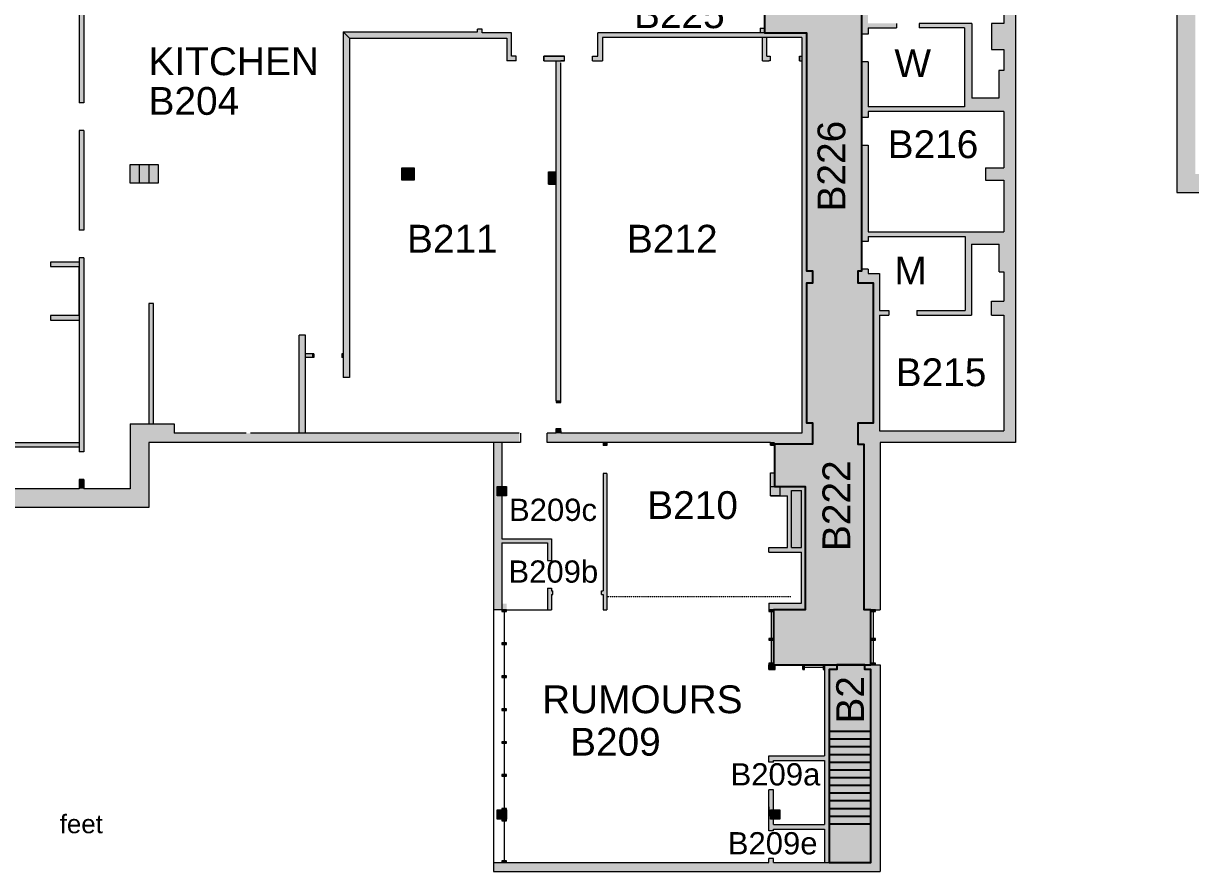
# Model space of a CAD drawing. Extents: x 674 to 9317, y -1087 to 3542.
# Drawn here: x 4157 to 5670, y -974 to 125 of the extents above; entities that cross this region are included whole.
import ezdxf

# ---------------------------------------------------------------- set-up
doc = ezdxf.new("R2010")
doc.units = 0
doc.header["$LTSCALE"] = 0.004
doc.header["$MEASUREMENT"] = 0
doc.linetypes.add('HIDDEN', pattern=[0.375, 0.25, -0.125])
doc.layers.get('0').update_dxf_attribs({"linetype": 'CONTINUOUS'})
for name, color, linetype, lineweight in [('bar scale', 1, 'CONTINUOUS', 0), ('Room Number', 7, 'CONTINUOUS', 9), ('WALL', 7, 'CONTINUOUS', 0)]:
    doc.layers.add(name, color=color, linetype=linetype, lineweight=lineweight)
for name, color, linetype in [('CORRIDOR HATCH', 253, 'CONTINUOUS'), ('SOLID', 7, 'CONTINUOUS'), ('STAIR', 252, 'CONTINUOUS')]:
    doc.layers.add(name, color=color, linetype=linetype)
doc.styles.add('style1', font='arial.ttf')
doc.styles.add('swis721blkexbt', font='swissek.ttf')

# ---------------------------------------------------------------- blocks, each defined once
blk = doc.blocks.new('AZMND')
for p, q in [((0, 0.5), (0, -0.5)), ((1, 0.5), (0, 0.5)), ((1, -0.5), (1, 0.5)), ((0, -0.5), (1, -0.5))]:
    blk.add_line(p, q)

msp = doc.modelspace()

# ---------------------------------------------------------------- hatches: boundary and pattern name
at = {"layer": 'CORRIDOR HATCH'}
h = msp.add_hatch(color=256, dxfattribs=at)
h.dxf.hatch_style = 1
h.paths.add_polyline_path([(2231.1, 2606.9), (2231.1, 2457.7), (2623.6, 2457.7), (2623.6, 2472.4), (2636.2, 2472.4), (2636.2, 2600.4), (2623.6, 2600.4), (2623.6, 2606.9)])
h.paths.add_polyline_path([(953.3, 1816.2), (958.8, 1818.6), (960.7, 1814.1), (993.8, 1828.3), (991.9, 1832.7), (1132.6, 1893), (1137.4, 1895), (1123.4, 1930.1), (1108.4, 1973.6), (936.2, 1973.6), (898, 1973.6), (916.1, 1909.4)])
h.paths.add_polyline_path([(1791.5, 1230.9), (1791.5, 1226), (1787.5, 1226), (1787.5, 1036.4), (1892.1, 1036.4), (1892.1, 1226), (1827.5, 1226), (1827.5, 1230.9)])
h.paths.add_polyline_path([(2220.7, 1025), (2220.7, 1003.4), (2225.1, 1003.4), (2225.1, 992.4), (2220.7, 992.4), (2220.7, 798.4), (2225.1, 798.4), (2225.1, 794), (2383.1, 794), (2383.1, 797.4), (2392.1, 797.4), (2392.1, 794), (2536.1, 794), (2536.1, 814.5), (2540.9, 814.5), (2540.9, 914.5), (2536.1, 914.5), (2536.1, 935), (2366.1, 935), (2366.1, 1025)])
h.paths.add_polyline_path([(3828, 1219.5), (3828, 1008.4), (4073.1, 1008.4), (4073.1, 1019.9), (4078, 1019.9), (4078, 1207.9), (4073.1, 1207.9), (4073.1, 1219.5)])
h.paths.add_polyline_path([(4403.6, 2785.9), (4403.6, 2617.9), (4655.6, 2617.9), (4655.6, 2659.9), (4667.6, 2659.9), (4667.6, 2731.9), (4655.6, 2731.9), (4655.6, 2785.9)])
h.paths.add_polyline_path([(5211.2, -706.1), (5211.2, -712.1), (5201.2, -712.1), (5201.2, -962.1), (5255.2, -962.1), (5255.2, -712.1), (5247.2, -712.1), (5247.2, -706.1)])
h.paths.add_polyline_path([(5585.6, 613.9), (5585.6, 601.9), (5401.6, 601.9), (5401.6, 437.9), (5663.6, 437.9), (5663.6, 601.9), (5657.6, 601.9), (5657.6, 613.9)])
edge = h.paths.add_edge_path()
edge.add_arc((5687.6, 1657.9), 71.8, 270, 450)
edge.add_line((5687.6, 1729.7), (5587.9, 1729.9))
edge.add_line((5587.9, 1729.9), (5587.9, 1727.3))
edge.add_line((5587.9, 1727.3), (5577.4, 1727.3))
edge.add_line((5577.4, 1727.3), (5577.4, 1725.8))
edge.add_line((5577.4, 1725.8), (5578.9, 1725.8))
edge.add_line((5578.9, 1725.8), (5578.9, 1659.9))
edge.add_line((5578.9, 1659.9), (5587.9, 1659.9))
edge.add_line((5587.9, 1659.9), (5587.9, 1585.9))
edge.add_line((5587.9, 1585.9), (5681.6, 1585.9))
edge.add_line((5681.6, 1585.9), (5687.6, 1586.1))
h.paths.add_polyline_path([(6335.6, 2785.9), (6335.6, 2617.9), (6527.6, 2617.9), (6527.6, 2605.9), (6599.6, 2605.9), (6599.6, 2617.9), (6605.6, 2617.9), (6605.6, 2785.9)])
h.paths.add_polyline_path([(7421.6, 613.9), (7421.6, 601.9), (7415.6, 601.9), (7415.6, 433.9), (7679.6, 433.9), (7679.6, 601.9), (7493.6, 601.9), (7493.6, 613.9)])
h.paths.add_polyline_path([(8765, 2446.3), (8765, 2440), (8757.8, 2440), (8757.8, 2403.5), (8765, 2403.5), (8765, 2203.3), (8920.7, 2203.3), (8920.7, 2446.3)])
h = msp.add_hatch(color=256, dxfattribs=at)
h.dxf.hatch_style = 1
h.paths.add_polyline_path([(5171.6, 613.9), (5171.6, 505.9), (5147.6, 505.9), (5147.6, 454.6), (5171.6, 454.6), (5171.6, 160.5), (5117.6, 160.5), (5117.6, 112.5), (5171.6, 112.5), (5171.6, -195.6), (5179.6, -195.6), (5179.6, -211.6), (5171.6, -211.6), (5171.6, -392.6), (5179.6, -392.6), (5179.6, -420.1), (5130.2, -420.1), (5130.2, -475.1), (5170.2, -475.1), (5170.2, -635.1), (5129.2, -635.1), (5129.2, -706.1), (5193.2, -706.1), (5255.2, -706.1), (5255.2, -635.1), (5246.6, -635.1), (5246.6, -420.6), (5238.6, -420.6), (5238.6, -392.6), (5258.6, -392.6), (5258.6, -211.6), (5238.6, -211.6), (5238.6, -195.6), (5243.6, -195.6), (5243.6, 613.9)])
at = {"layer": 'SOLID'}
for points in [[(5651.6, -94.1), (6347.6, -94.1), (6347.6, 421.9), (6323.6, 421.9), (6323.6, -70.1), (5675.6, -70.1), (5675.6, 421.9), (5675.6, 613.9), (5657.6, 613.9), (5657.6, 601.9), (5663.6, 601.9), (5663.6, 437.9), (5328.6, 437.9), (5328.6, 423.9), (5409.6, 423.9), (5409.6, 399.9), (5427.6, 399.9), (5427.6, 277.9), (5251.6, 277.9), (5251.6, 291.4), (5243.6, 291.4), (5243.6, 110.9), (5251.6, 110.9), (5251.6, 118.9), (5288.6, 118.9), (5288.6, 124.9), (5251.6, 124.9), (5251.6, 257.9), (5427.6, 257.9), (5427.6, 124.9), (5411.6, 124.9), (5411.6, 90.9), (5427.6, 90.9), (5427.6, 63.9), (5421.1, 63.9), (5421.1, 27.9), (5386.1, 27.9), (5386.1, 124.9), (5317.6, 124.9), (5317.6, 118.9), (5376.6, 118.9), (5376.6, 16.9), (5251.6, 16.9), (5251.6, 74.9), (5243.6, 74.9), (5243.6, 2.9), (5251.6, 2.9), (5251.6, 10.9), (5427.6, 10.9), (5427.6, -62.1), (5403.6, -62.1), (5403.6, -78.1), (5427.6, -78.1), (5427.6, -145.1), (5251.6, -145.1), (5251.6, -33.1), (5243.6, -33.1), (5243.6, -157.6), (5251.6, -157.6), (5251.6, -151.1), (5377.6, -151.1), (5377.6, -247.1), (5314.6, -247.1), (5314.6, -253.1), (5385.6, -253.1), (5385.6, -161.1), (5421.6, -161.1), (5421.6, -197.1), (5427.6, -197.1), (5427.6, -235.1), (5411.6, -235.1), (5411.6, -253.1), (5427.6, -253.1), (5427.6, -403.1), (5266.6, -403.1), (5266.6, -253.1), (5278.6, -253.1), (5278.6, -247.1), (5266.6, -247.1), (5266.6, -199.1), (5251.6, -199.1), (5251.6, -193.6), (5243.6, -193.6), (5243.6, -195.6), (5238.6, -195.6), (5238.6, -211.6), (5258.6, -211.6), (5258.6, -392.6), (5238.6, -392.6), (5238.6, -420.6), (5246.6, -420.6), (5246.6, -635.1), (5255.2, -635.1), (5261.2, -635.1), (5267.2, -635.1), (5267.2, -418.1), (5442.6, -418.1), (5442.6, 421.9), (5651.6, 421.9)], [(4789.6, 112.5), (4751.6, 112.5), (4751.6, 117.3), (4745.6, 117.3), (4745.6, 113.9), (4571.6, 113.9), (4579.6, 105.9), (4745.6, 105.9), (4783.6, 105.9), (4783.6, 76.5), (4795.6, 76.5), (4795.6, 82.5), (4789.6, 82.5), (4789.6, 105.9)], [(4579.6, 105.9), (4571.6, 113.9), (4571.6, -334.1), (4579.6, -334.1)], [(5179.6, -392.6), (5171.6, -392.6), (5171.6, -211.6), (5179.6, -211.6), (5179.6, -195.6), (5171.6, -195.6), (5171.6, 66.5), (5171.6, 112.5), (4901.6, 112.5), (4901.6, 82.5), (4894.4, 82.5), (4894.4, 76.5), (4907.6, 76.5), (4907.6, 106.5), (5165.6, 106.5), (5165.6, -406.1), (4962.6, -406.1), (4853.6, -406.1), (4853.6, -403.1), (4853.6, -400.1), (4847.6, -400.1), (4847.6, -406.1), (4835.6, -406.1), (4835.6, -418.1), (5125.2, -418.1), (5125.2, -421.4), (5130.2, -421.4), (5130.2, -420.1), (5179.6, -420.1)], [(4858.4, 82.5), (4831.6, 82.5), (4831.6, 76.5), (4858.4, 76.5)], [(4647.6, -62.1), (4663.6, -62.1), (4663.6, -78.1), (4647.6, -78.1)], [(4847.6, -67.5), (4837.6, -67.5), (4837.6, -83.5), (4847.6, -83.5)], [(4777.2, -487.1), (4771.2, -487.1), (4771.2, -475.1), (4777.2, -475.1), (4777.2, -418.1), (4766.2, -418.1), (4766.2, -635.1), (4783.2, -635.1), (4783.2, -627.1), (4777.2, -627.1), (4777.2, -548.1), (4836.2, -548.1), (4836.2, -570.9), (4841.2, -570.9), (4841.2, -543.1), (4777.2, -543.1)], [(4913.2, -418.1), (4908.2, -418.1), (4908.2, -422.2), (4913.2, -422.2)], [(4913.2, -458.2), (4908.2, -458.2), (4908.2, -610.1), (4906.3, -610.1), (4906.3, -615.1), (4908.2, -615.1), (4908.2, -635.1), (4913.2, -635.1)], [(5165.2, -480.1), (5152.2, -480.1), (5152.2, -554.1), (5165.2, -554.1)], [(4843.3, -610.1), (4841.2, -610.1), (4841.2, -606.9), (4836.2, -606.9), (4836.2, -635.1), (4841.2, -635.1), (4841.2, -615.1), (4843.3, -615.1)], [(4777.2, -635.1), (4777.2, -637.1), (4783.2, -637.1), (4783.2, -635.1)], [(5123.2, -635.1), (5123.2, -637.1), (5129.2, -637.1), (5129.2, -635.1)], [(5255.2, -635.1), (5255.2, -637.1), (5261.2, -637.1), (5261.2, -635.1)], [(4777.2, -677.7), (4777.2, -679.7), (4783.2, -679.7), (4783.2, -677.7)], [(5123.2, -672.1), (5123.2, -674.1), (5129.2, -674.1), (5129.2, -672.1)], [(5255.2, -672.1), (5255.2, -674.1), (5261.2, -674.1), (5261.2, -672.1)], [(5267.2, -706.1), (5261.2, -706.1), (5255.2, -706.1), (5247.2, -706.1), (5247.2, -712.1), (5255.2, -712.1), (5255.2, -962.1), (5129.2, -962.1), (5129.2, -957.1), (5123.2, -957.1), (5123.2, -962.1), (4766.2, -962.1), (4766.2, -974.1), (5267.2, -974.1)], [(5123.2, -704.1), (5123.2, -706.1), (5129.2, -706.1), (5129.2, -704.1)], [(5211.2, -706.1), (5195.2, -706.1), (5195.2, -712.1), (5195.2, -824.1), (5123.2, -824.1), (5123.2, -832.1), (5129.2, -832.1), (5129.2, -830.1), (5195.2, -830.1), (5195.2, -913.1), (5129.2, -913.1), (5129.2, -906.1), (5125.2, -906.1), (5125.2, -894.1), (5129.2, -894.1), (5129.2, -868.1), (5123.2, -868.1), (5123.2, -921.1), (5129.2, -921.1), (5129.2, -919.1), (5195.2, -919.1), (5195.2, -962.1), (5201.2, -962.1), (5201.2, -712.1), (5211.2, -712.1)], [(5131.2, -706.1), (5129.2, -706.1), (5123.2, -706.1), (5123.2, -712.1), (5131.2, -712.1)], [(5169.2, -706.1), (5167.2, -706.1), (5167.2, -712.1), (5169.2, -712.1)], [(5195.2, -706.1), (5193.2, -706.1), (5193.2, -712.1), (5195.2, -712.1)], [(5255.2, -704.1), (5255.2, -706.1), (5261.2, -706.1), (5261.2, -704.1)], [(4777.2, -720.4), (4777.2, -722.4), (4783.2, -722.4), (4783.2, -720.4)], [(4777.2, -763.1), (4777.2, -765.1), (4783.2, -765.1), (4783.2, -763.1)], [(4777.2, -805.7), (4777.2, -807.7), (4783.2, -807.7), (4783.2, -805.7)], [(4777.2, -848.4), (4777.2, -850.4), (4783.2, -850.4), (4783.2, -848.4)], [(4777.2, -892.1), (4777.2, -894.1), (4783.2, -894.1), (4783.2, -892.1)], [(4783.2, -894.1), (4777.2, -894.1), (4771.2, -894.1), (4771.2, -906.1), (4783.2, -906.1)], [(4777.2, -906.1), (4777.2, -908.1), (4783.2, -908.1), (4783.2, -906.1)], [(5137.2, -894.1), (5125.2, -894.1), (5125.2, -906.1), (5137.2, -906.1)], [(4777.2, -960.1), (4777.2, -962.1), (4783.2, -962.1), (4783.2, -960.1)]]:
    msp.add_hatch(color=256, dxfattribs=at).paths.add_polyline_path(points)
h = msp.add_hatch(color=256, dxfattribs=at)
h.paths.add_polyline_path([(5117.6, 118.5), (5111.6, 118.5), (5111.6, 112.5), (5117.6, 112.5)])
h.paths.add_polyline_path([(5120.6, 106.5), (5114.6, 106.5), (5114.6, 76.5), (5122.9, 76.5), (5124.9, 76.5), (5124.9, 82.5), (5122.9, 82.5), (5120.6, 82.5)])
h.paths.add_polyline_path([(5165.6, 82.5), (5162.9, 82.5), (5162.9, 76.5), (5165.6, 76.5)])
h = msp.add_hatch(color=256, dxfattribs=at)
h.paths.add_polyline_path([(4522.6, -279.1), (4514.6, -279.1), (4514.6, -406.1), (4522.6, -406.1)])
h.paths.add_polyline_path([(4531.6, -303.1), (4522.6, -303.1), (4522.6, -308.1), (4531.6, -308.1)])
h = msp.add_hatch(color=256, dxfattribs=at)
h.paths.add_polyline_path([(5130.2, -457.4), (5125.2, -457.4), (5125.2, -475.1), (5130.2, -475.1)])
h.paths.add_polyline_path([(5137.2, -475.1), (5125.2, -475.1), (5125.2, -487.1), (5137.2, -487.1)])
h.paths.add_polyline_path([(5170.2, -475.1), (5137.2, -475.1), (5137.2, -487.1), (5147.2, -487.1), (5147.2, -554.1), (5123.2, -554.1), (5123.2, -560.1), (5165.2, -560.1), (5165.2, -626.1), (5123.2, -626.1), (5123.2, -635.1), (5129.2, -635.1), (5170.2, -635.1)])
h.paths.add_polyline_path([(5152.2, -480.1), (5165.2, -480.1), (5165.2, -554.1), (5152.2, -554.1)], flags=16)
h = msp.add_hatch(color=256, dxfattribs=at)
h.paths.add_polyline_path([(4777.2, -475.1), (4771.2, -475.1), (4771.2, -487.1), (4777.2, -487.1)])
h.paths.add_polyline_path([(4783.2, -475.1), (4777.2, -475.1), (4777.2, -487.1), (4783.2, -487.1)])
at = {"layer": 'WALL'}
msp.add_hatch(color=256, dxfattribs=at).paths.add_polyline_path([(5130.2, -418.1), (5125.2, -418.1), (5125.2, -421.4), (5130.2, -421.4)])

# ---------------------------------------------------------------- linework, layer by layer
at = {"layer": 'CORRIDOR HATCH'}
msp.add_lwpolyline([(5117.6, 160.5), (5117.6, 112.5), (5171.6, 112.5), (5171.6, -195.6), (5179.6, -195.6), (5179.6, -211.6), (5171.6, -211.6), (5171.6, -392.6), (5179.6, -392.6), (5179.6, -420.1), (5130.2, -420.1), (5130.2, -475.1), (5170.2, -475.1), (5170.2, -635.1), (5129.2, -635.1), (5129.2, -706.1), (5193.2, -706.1), (5255.2, -706.1), (5255.2, -635.1), (5246.6, -635.1), (5246.6, -420.6), (5238.6, -420.6), (5238.6, -392.6), (5258.6, -392.6), (5258.6, -211.6), (5238.6, -211.6), (5238.6, -195.6), (5243.6, -195.6), (5243.6, 613.9)], dxfattribs=at)
msp.add_lwpolyline([(5211.2, -706.1), (5211.2, -712.1), (5201.2, -712.1), (5201.2, -962.1), (5255.2, -962.1), (5255.2, -712.1), (5247.2, -712.1), (5247.2, -706.1)], close=True, dxfattribs=at)
at = {"layer": 'SOLID'}
for points in [[(4229.6, 195.4), (4235.6, 195.4), (4229.6, 21.9), (4235.6, 21.9)], [(4847.6, 76.5), (4853.6, 76.5), (4847.6, -364.1), (4853.6, -364.1)], [(4229.6, -143), (4235.6, -143), (4229.6, -14.1), (4235.6, -14.1)], [(4295.6, -58.1), (4295.6, -82.1), (4331.6, -58.1), (4331.6, -82.1)], [(4229.6, -179), (4235.6, -179), (4229.6, -430.1), (4235.6, -430.1)], [(4192.1, -184.3), (4192.1, -190.3), (4228.9, -184.3), (4228.9, -190.3)], [(4319.6, -238.1), (4325.6, -238.1), (4319.6, -394.1), (4325.6, -394.1)], [(4192.1, -253.5), (4192.1, -259.5), (4228.9, -253.5), (4228.9, -259.5)], [(4295.6, -394.1), (4319.6, -418.1), (4295.6, -478.1), (4319.6, -502.1)], [(4352.6, -406.1), (4319.6, -418.1), (4352.6, -394.1), (4295.6, -394.1)], [(4799.6, -406.1), (4799.6, -418.1), (4352.6, -406.1), (4319.6, -418.1)], [(4847.6, -400.1), (4853.6, -400.1), (4847.6, -406.1), (4853.6, -406.1)], [(3863.6, -418.1), (3863.6, -424.1), (4229.6, -418.1), (4229.6, -424.1)], [(4229.6, -466.1), (4235.6, -466.1), (4229.6, -478.1), (4235.6, -478.1)], [(4295.6, -478.1), (4319.6, -502.1), (3539.6, -478.1), (3539.6, -502.1)]]:
    msp.add_solid(points, dxfattribs=at)
at = {"layer": 'STAIR'}
for p, q in [((5201.2, -792.1), (5255.2, -792.1)), ((5201.2, -802.1), (5255.2, -802.1)), ((5201.2, -812.1), (5255.2, -812.1)), ((5201.2, -822.1), (5255.2, -822.1)), ((5201.2, -832.1), (5255.2, -832.1)), ((5201.2, -842.1), (5255.2, -842.1)), ((5201.2, -852.1), (5255.2, -852.1)), ((5201.2, -862.1), (5255.2, -862.1)), ((5201.2, -872.1), (5255.2, -872.1)), ((5201.2, -882.1), (5255.2, -882.1)), ((5201.2, -892.1), (5255.2, -892.1)), ((5201.2, -902.1), (5255.2, -902.1)), ((5201.2, -912.1), (5255.2, -912.1))]:
    msp.add_line(p, q, dxfattribs=at)
at = {"layer": 'WALL'}
for p, q in [((5442.6, 421.9), (5442.6, -418.1)), ((5651.6, 421.9), (5651.6, -94.1)), ((5243.6, 291.4), (5243.6, 110.9)), ((5427.6, 257.9), (5427.6, 124.9)), ((4235.6, 201.4), (4235.6, 21.9)), ((4229.6, 193.4), (4229.6, 21.9)), ((5288.6, 124.9), (5288.6, 118.9)), ((5288.6, 124.9), (5288.6, 118.9)), ((5386.1, 124.9), (5317.6, 124.9)), ((5317.6, 124.9), (5317.6, 118.9)), ((5386.1, 124.9), (5386.1, 27.9)), ((5427.6, 124.9), (5411.6, 124.9)), ((5411.6, 124.9), (5411.6, 90.9)), ((4571.6, 113.9), (4745.6, 113.9)), ((4571.6, 113.9), (4571.6, -334.1)), ((4579.6, 105.9), (4571.6, 113.9)), ((4579.6, 105.9), (4745.6, 105.9)), ((4579.6, 105.9), (4579.6, -334.1)), ((4745.6, 113.9), (4745.6, 117.3)), ((4751.6, 117.3), (4745.6, 117.3)), ((4745.6, 105.9), (4783.6, 105.9)), ((4751.6, 112.5), (4751.6, 117.3)), ((4783.6, 105.9), (4783.6, 76.5)), ((4789.6, 82.5), (4789.6, 105.9)), ((4901.6, 82.5), (4901.6, 112.5)), ((5171.6, 112.5), (4901.6, 112.5)), ((4907.6, 106.5), (4907.6, 76.5)), ((4907.6, 106.5), (4907.6, 76.5)), ((5165.6, 106.5), (4907.6, 106.5)), ((5111.6, 118.5), (5111.6, 112.5)), ((5111.6, 118.5), (5117.6, 118.5)), ((5114.6, 76.5), (5114.6, 106.5)), ((5117.6, 118.5), (5117.6, 112.5)), ((5120.6, 82.5), (5120.6, 106.5)), ((5165.6, 106.5), (5165.6, -406.1)), ((5171.6, 112.5), (5171.6, -178.1)), ((5251.6, 110.9), (5243.6, 110.9)), ((5251.6, 118.9), (5288.6, 118.9)), ((5251.6, 118.9), (5251.6, 110.9)), ((5257.6, 118.9), (5288.6, 118.9)), ((5376.6, 118.9), (5317.6, 118.9)), ((5376.6, 118.9), (5376.6, 40.9)), ((5376.6, 118.9), (5376.6, 16.9)), ((5411.6, 90.9), (5427.6, 90.9)), ((5427.6, 90.9), (5427.6, 63.9)), ((5427.6, 90.9), (5427.6, 63.9)), ((4795.6, 76.5), (4783.6, 76.5)), ((4795.6, 82.5), (4789.6, 82.5)), ((4795.6, 76.5), (4794.3, 76.5)), ((4795.6, 76.5), (4795.6, 82.5)), ((4831.6, 76.5), (4831.6, 82.5)), ((4831.6, 82.5), (4847.6, 82.5)), ((4831.6, 76.5), (4847.6, 76.5)), ((4847.6, 82.5), (4858.4, 82.5)), ((4847.6, -166.1), (4847.6, 76.5)), ((4847.6, -67.5), (4847.6, 76.5)), ((4858.4, 76.5), (4853.6, 76.5)), ((4858.4, 76.5), (4858.4, 82.5)), ((4894.4, 76.5), (4894.4, 82.5)), ((4894.4, 82.5), (4901.6, 82.5)), ((4894.4, 76.5), (4907.6, 76.5)), ((4901.6, 76.5), (4907.6, 76.5)), ((4901.6, 76.5), (4907.6, 76.5)), ((5114.6, 76.5), (5122.9, 76.5)), ((5120.6, 82.5), (5122.9, 82.5)), ((5122.9, 82.5), (5124.9, 82.5)), ((5124.9, 76.5), (5122.9, 76.5)), ((5124.9, 82.5), (5124.9, 76.5)), ((5162.9, 82.5), (5162.9, 76.5)), ((5162.9, 76.5), (5162.9, 82.5)), ((5162.9, 82.5), (5165.6, 82.5)), ((5162.9, 76.5), (5165.6, 76.5)), ((4853.6, -364.1), (4853.6, 73.9)), ((5165.6, 67.9), (5165.6, -406.1)), ((5165.6, 66.5), (5165.6, -406.1)), ((5171.6, 73.9), (5171.6, -178.1)), ((5171.6, 66.5), (5171.6, -195.6)), ((5251.6, 74.9), (5243.6, 74.9)), ((5243.6, 74.9), (5243.6, 2.9)), ((5251.6, 74.9), (5251.6, 16.9)), ((5427.6, 63.9), (5421.1, 63.9)), ((5421.1, 63.9), (5421.1, 27.9)), ((5243.6, 32.6), (5243.6, 29.6)), ((4235.6, 21.9), (4229.6, 21.9)), ((4847.6, -220.1), (4847.6, 27.9)), ((5165.6, 27.9), (5165.6, -406.1)), ((5171.6, 27.9), (5171.6, -178.1)), ((5376.6, 16.9), (5251.6, 16.9)), ((5421.1, 27.9), (5386.1, 27.9)), ((5251.6, 2.9), (5243.6, 2.9)), ((5427.6, 10.9), (5251.6, 10.9)), ((5251.6, 10.9), (5251.6, 2.9)), ((5427.6, 10.9), (5427.6, -62.1)), ((4235.6, -14.1), (4229.6, -14.1)), ((4229.6, -14.1), (4229.6, -143)), ((4235.6, -14.1), (4235.6, -143)), ((5243.6, -33.1), (5243.6, -157.6)), ((5243.6, -33.1), (5251.6, -33.1)), ((5251.6, -33.1), (5251.6, -94.1)), ((5251.6, -33.1), (5251.6, -145.1)), ((4295.6, -58.1), (4319.6, -58.1)), ((4295.6, -82.1), (4295.6, -58.1)), ((4307.6, -58.1), (4331.6, -58.1)), ((4307.6, -82.1), (4307.6, -58.1)), ((4319.6, -58.1), (4319.6, -82.1)), ((4331.6, -58.1), (4331.6, -82.1)), ((4837.6, -67.5), (4847.6, -67.5)), ((4837.6, -83.5), (4837.6, -67.5)), ((5403.6, -62.1), (5403.6, -78.1)), ((5403.6, -62.1), (5427.6, -62.1)), ((4319.6, -82.1), (4295.6, -82.1)), ((4331.6, -82.1), (4307.6, -82.1)), ((4837.6, -83.5), (4847.6, -83.5)), ((4847.6, -220.1), (4847.6, -83.5)), ((5403.6, -78.1), (5427.6, -78.1)), ((5427.6, -78.1), (5427.6, -145.1)), ((5651.6, -94.1), (6347.6, -94.1)), ((4235.6, -143), (4229.6, -143)), ((5251.6, -145.1), (5427.6, -145.1)), ((5251.6, -151.1), (5251.6, -157.6)), ((5251.6, -151.1), (5377.6, -151.1)), ((5377.6, -151.1), (5377.6, -247.1)), ((5251.6, -157.6), (5243.6, -157.6)), ((5251.6, -157.6), (5245.6, -157.6)), ((5385.6, -161.1), (5385.6, -253.1)), ((5385.6, -161.1), (5421.6, -161.1)), ((5421.6, -197.1), (5421.6, -161.1)), ((4235.6, -179), (4229.6, -179)), ((4229.6, -179), (4229.6, -430.1)), ((4235.6, -179), (4235.6, -430.1)), ((4847.6, -364.1), (4847.6, -172.1)), ((4847.6, -220.1), (4847.6, -172.1)), ((4229.6, -184.3), (4192.1, -184.3)), ((4192.1, -184.3), (4192.1, -190.3)), ((4192.1, -190.3), (4228.9, -190.3)), ((4228.9, -190.3), (4228.9, -253.5)), ((5171.6, -195.6), (5179.6, -195.6)), ((5179.6, -195.6), (5179.6, -211.6)), ((5243.6, -195.6), (5238.6, -195.6)), ((5238.6, -195.6), (5238.6, -211.6)), ((5251.6, -193.6), (5243.6, -193.6)), ((5251.6, -193.6), (5243.6, -193.6)), ((5243.6, -193.6), (5243.6, -195.6)), ((5251.6, -193.6), (5251.6, -199.1)), ((5179.6, -211.6), (5171.6, -211.6)), ((5171.6, -211.6), (5171.6, -392.6)), ((5238.6, -211.6), (5258.6, -211.6)), ((5251.6, -199.1), (5266.6, -199.1)), ((5258.6, -211.6), (5258.6, -392.6)), ((5266.6, -199.1), (5266.6, -247.1)), ((5421.6, -197.1), (5427.6, -197.1)), ((5427.6, -197.1), (5427.6, -235.1)), ((4847.6, -352.1), (4847.6, -226.1)), ((4847.6, -352.1), (4847.6, -226.1)), ((4319.6, -238.1), (4319.6, -394.1)), ((4325.6, -238.1), (4319.6, -238.1)), ((4325.6, -394.1), (4325.6, -238.1)), ((5411.6, -235.1), (5427.6, -235.1)), ((5411.6, -253.1), (5411.6, -235.1)), ((4228.9, -253.5), (4192.1, -253.5)), ((4192.1, -253.5), (4192.1, -259.5)), ((5266.6, -247.1), (5278.6, -247.1)), ((5266.6, -253.1), (5278.6, -253.1)), ((5266.6, -253.1), (5266.6, -403.1)), ((5278.6, -247.1), (5278.6, -253.1)), ((5314.6, -247.1), (5377.6, -247.1)), ((5314.6, -247.1), (5314.6, -253.1)), ((5314.6, -253.1), (5385.6, -253.1)), ((5411.6, -253.1), (5427.6, -253.1)), ((5427.6, -253.1), (5427.6, -403.1)), ((4192.1, -259.5), (4229.6, -259.5)), ((4522.6, -279.1), (4514.6, -279.1)), ((4514.6, -406.1), (4514.6, -279.1)), ((4522.6, -406.1), (4522.6, -279.1)), ((4533.6, -303.1), (4522.6, -303.1)), ((4533.6, -308.1), (4522.6, -308.1)), ((4531.6, -303.1), (4531.6, -308.1)), ((4533.6, -303.1), (4533.6, -308.1)), ((4571.6, -303.1), (4569.6, -303.1)), ((4569.6, -303.1), (4569.6, -308.1)), ((4571.6, -308.1), (4569.6, -308.1)), ((4571.6, -303.1), (4571.6, -308.1)), ((4579.6, -334.1), (4571.6, -334.1)), ((4847.6, -364.1), (4853.6, -364.1)), ((4847.6, -364.1), (4847.6, -366.1)), ((4847.6, -364.1), (4847.6, -366.1)), ((4853.6, -366.1), (4847.6, -366.1)), ((4847.6, -366.1), (4853.6, -366.1)), ((4853.6, -366.1), (4853.6, -364.1)), ((5179.6, -392.6), (5171.6, -392.6)), ((5179.6, -392.6), (5179.6, -420.1)), ((5258.6, -392.6), (5238.6, -392.6)), ((5238.6, -392.6), (5238.6, -420.6)), ((4295.6, -394.1), (4352.6, -394.1)), ((4295.6, -394.1), (4295.6, -478.1)), ((4352.6, -394.1), (4352.6, -406.1)), ((4445.6, -406.1), (4352.6, -406.1)), ((4608.8, -406.1), (4451.6, -406.1)), ((4799.6, -406.1), (4607.6, -406.1)), ((4775.6, -406.1), (4639.6, -406.1)), ((4801.2, -406.1), (4801.2, -418.1)), ((4847.6, -406.1), (4835.6, -406.1)), ((4835.6, -418.1), (4835.6, -406.1)), ((4847.6, -406.1), (4847.6, -400.1)), ((4847.6, -400.1), (4853.6, -400.1)), ((4853.6, -406.1), (4853.6, -400.1)), ((4853.6, -403.1), (4853.6, -406.1)), ((5135.6, -406.1), (4853.6, -406.1)), ((5135.6, -406.1), (4962.6, -406.1)), ((5165.6, -406.1), (4962.6, -406.1)), ((5179.6, -406.1), (5179.6, -418.1)), ((5266.6, -403.1), (5427.6, -403.1)), ((3863.6, -418.1), (4229.6, -418.1)), ((4319.6, -418.1), (4319.6, -502.1)), ((4766.2, -418.1), (4319.6, -418.1)), ((4766.2, -418.1), (4766.2, -962.1)), ((4777.2, -418.1), (4766.2, -418.1)), ((4801.2, -418.1), (4777.2, -418.1)), ((4777.2, -418.1), (4777.2, -543.1)), ((5125.2, -418.1), (4835.6, -418.1)), ((4908.2, -418.1), (4908.2, -422.2)), ((4908.2, -418.1), (4913.2, -418.1)), ((4908.2, -418.1), (4913.2, -418.1)), ((4913.2, -422.2), (4908.2, -422.2)), ((4913.2, -418.1), (4913.2, -422.2)), ((5125.2, -421.4), (5125.2, -418.1)), ((5125.2, -418.1), (5130.2, -418.1)), ((5125.2, -421.4), (5130.2, -421.4)), ((5130.2, -421.4), (5130.2, -420.1)), ((5179.6, -420.1), (5130.2, -420.1)), ((5238.6, -420.6), (5246.6, -420.6)), ((5246.6, -420.6), (5246.6, -635.1)), ((5442.6, -418.1), (5267.2, -418.1)), ((5267.2, -418.1), (5267.2, -635.1)), ((4229.6, -424.1), (3863.6, -424.1)), ((4235.6, -430.1), (4229.6, -430.1)), ((4235.6, -466.1), (4229.6, -466.1)), ((4229.6, -466.1), (4229.6, -478.1)), ((4235.6, -466.1), (4235.6, -478.1)), ((4908.2, -458.2), (4908.2, -610.1)), ((4913.2, -458.2), (4908.2, -458.2)), ((4913.2, -458.2), (4913.2, -635.1)), ((5125.2, -487.1), (5125.2, -457.4)), ((5125.2, -457.4), (5130.2, -457.4)), ((5130.2, -475.1), (5130.2, -457.4)), ((4229.6, -478.1), (3539.6, -478.1)), ((4295.6, -478.1), (4235.6, -478.1)), ((5125.2, -475.1), (5170.2, -475.1)), ((5152.2, -480.1), (5165.2, -480.1)), ((5152.2, -554.1), (5152.2, -480.1)), ((5165.2, -554.1), (5165.2, -480.1)), ((5170.2, -635.1), (5170.2, -475.1)), ((5125.2, -487.1), (5147.2, -487.1)), ((5147.2, -554.1), (5147.2, -487.1)), ((4319.6, -502.1), (3539.6, -502.1)), ((4777.2, -543.1), (4841.2, -543.1)), ((4841.2, -543.1), (4841.2, -570.9)), ((4777.2, -548.1), (4836.2, -548.1)), ((4777.2, -548.1), (4777.2, -635.1)), ((4836.2, -548.1), (4836.2, -570.9)), ((5123.2, -560.1), (5123.2, -554.1)), ((5123.2, -554.1), (5147.2, -554.1)), ((5152.2, -554.1), (5165.2, -554.1)), ((4836.2, -570.9), (4841.2, -570.9)), ((5123.2, -560.1), (5165.2, -560.1)), ((5165.2, -626.1), (5165.2, -560.1)), ((4836.2, -606.9), (4841.2, -606.9)), ((4836.2, -606.9), (4836.2, -635.1)), ((4841.2, -606.9), (4841.2, -610.1)), ((4841.2, -610.1), (4843.3, -610.1)), ((4841.2, -615.1), (4843.3, -615.1)), ((4841.2, -615.1), (4841.2, -635.1)), ((4843.3, -615.1), (4843.3, -610.1)), ((4906.3, -615.1), (4906.3, -610.1)), ((4906.3, -610.1), (4908.2, -610.1)), ((4906.3, -615.1), (4908.2, -615.1)), ((4908.2, -615.1), (4908.2, -635.1)), ((4783.2, -635.1), (4766.2, -635.1)), ((4783.2, -635.1), (4841.2, -635.1)), ((4908.2, -635.1), (4913.2, -635.1)), ((5123.2, -626.1), (5165.2, -626.1)), ((5123.2, -626.1), (5123.2, -635.1)), ((5129.2, -635.1), (5170.2, -635.1)), ((5246.6, -635.1), (5255.2, -635.1)), ((5255.2, -635.1), (5267.2, -635.1)), ((4780.2, -637.1), (4780.2, -677.7)), ((5126.2, -637.1), (5126.2, -672.1)), ((5258.2, -637.1), (5258.2, -672.1)), ((4780.2, -679.7), (4780.2, -720.4)), ((5126.2, -674.1), (5126.2, -704.1)), ((5258.2, -674.1), (5258.2, -704.1)), ((5123.2, -712.1), (5123.2, -706.1)), ((5129.2, -706.1), (5131.2, -706.1)), ((5131.2, -712.1), (5131.2, -706.1)), ((5167.2, -712.1), (5167.2, -706.1)), ((5169.2, -709.1), (5193.2, -709.1)), ((5195.2, -706.1), (5211.2, -706.1)), ((5195.2, -706.1), (5195.2, -824.1)), ((5211.2, -706.1), (5211.2, -712.1)), ((5247.2, -706.1), (5255.2, -706.1)), ((5247.2, -706.1), (5247.2, -712.1)), ((5261.2, -706.1), (5267.2, -706.1)), ((5267.2, -706.1), (5267.2, -974.1)), ((4780.2, -722.4), (4780.2, -763.1)), ((5123.2, -712.1), (5131.2, -712.1)), ((5201.2, -712.1), (5211.2, -712.1)), ((5201.2, -712.1), (5201.2, -962.1)), ((5247.2, -712.1), (5255.2, -712.1)), ((5255.2, -712.1), (5255.2, -962.1)), ((4780.2, -765.1), (4780.2, -805.7)), ((4780.2, -807.7), (4780.2, -848.4)), ((5123.2, -824.1), (5195.2, -824.1)), ((5123.2, -832.1), (5123.2, -824.1)), ((5129.2, -830.1), (5195.2, -830.1)), ((5129.2, -832.1), (5129.2, -830.1)), ((5195.2, -830.1), (5195.2, -913.1)), ((5129.2, -832.1), (5123.2, -832.1)), ((4780.2, -850.4), (4780.2, -892.1)), ((5129.2, -868.1), (5123.2, -868.1)), ((5123.2, -921.1), (5123.2, -868.1)), ((5129.2, -894.1), (5129.2, -868.1)), ((5123.2, -890.1), (5123.2, -902.1)), ((5129.2, -913.1), (5129.2, -906.1)), ((4780.2, -908.1), (4780.2, -960.1)), ((5129.2, -921.1), (5123.2, -921.1)), ((5129.2, -913.1), (5195.2, -913.1)), ((5129.2, -919.1), (5195.2, -919.1)), ((5129.2, -921.1), (5129.2, -919.1)), ((5195.2, -919.1), (5195.2, -962.1)), ((4766.2, -962.1), (5123.2, -962.1)), ((4766.2, -962.1), (4766.2, -974.1)), ((5123.2, -962.1), (5123.2, -957.1)), ((5129.2, -957.1), (5123.2, -957.1)), ((5129.2, -962.1), (5129.2, -957.1)), ((5129.2, -962.1), (5255.2, -962.1)), ((4766.2, -974.1), (5267.2, -974.1))]:
    msp.add_line(p, q, dxfattribs=at)
at = {"layer": 'WALL', "linetype": 'HIDDEN'}
msp.add_line((4913.2, -617.7), (5151.4, -617.7), dxfattribs=at)
at = {"layer": 'WALL'}
for points in [[(4789.6, 105.9), (4789.6, 112.5), (4751.6, 112.5)], [(4777.2, -635.1), (4777.2, -637.1), (4783.2, -637.1), (4783.2, -635.1), (4777.2, -635.1)], [(5123.2, -635.1), (5123.2, -637.1), (5129.2, -637.1), (5129.2, -635.1), (5123.2, -635.1)], [(5255.2, -635.1), (5255.2, -637.1), (5261.2, -637.1), (5261.2, -635.1), (5255.2, -635.1)], [(4777.2, -677.7), (4777.2, -679.7), (4783.2, -679.7), (4783.2, -677.7), (4777.2, -677.7)], [(5123.2, -672.1), (5123.2, -674.1), (5129.2, -674.1), (5129.2, -672.1), (5123.2, -672.1)], [(5255.2, -672.1), (5255.2, -674.1), (5261.2, -674.1), (5261.2, -672.1), (5255.2, -672.1)], [(5123.2, -704.1), (5123.2, -706.1), (5129.2, -706.1), (5129.2, -704.1), (5123.2, -704.1)], [(5169.2, -706.1), (5167.2, -706.1), (5167.2, -712.1), (5169.2, -712.1), (5169.2, -706.1)], [(5195.2, -706.1), (5193.2, -706.1), (5193.2, -712.1), (5195.2, -712.1), (5195.2, -706.1)], [(5255.2, -704.1), (5255.2, -706.1), (5261.2, -706.1), (5261.2, -704.1), (5255.2, -704.1)], [(4777.2, -720.4), (4777.2, -722.4), (4783.2, -722.4), (4783.2, -720.4), (4777.2, -720.4)], [(4777.2, -763.1), (4777.2, -765.1), (4783.2, -765.1), (4783.2, -763.1), (4777.2, -763.1)], [(4777.2, -805.7), (4777.2, -807.7), (4783.2, -807.7), (4783.2, -805.7), (4777.2, -805.7)], [(4777.2, -848.4), (4777.2, -850.4), (4783.2, -850.4), (4783.2, -848.4), (4777.2, -848.4)], [(4777.2, -892.1), (4777.2, -894.1), (4783.2, -894.1), (4783.2, -892.1), (4777.2, -892.1)], [(4777.2, -906.1), (4777.2, -908.1), (4783.2, -908.1), (4783.2, -906.1), (4777.2, -906.1)], [(4777.2, -960.1), (4777.2, -962.1), (4783.2, -962.1), (4783.2, -960.1), (4777.2, -960.1)]]:
    msp.add_lwpolyline(points, dxfattribs=at)
for points in [[(4831.6, 76.5), (4858.4, 76.5), (4858.4, 82.5), (4831.6, 82.5)], [(4647.6, -62.1), (4663.6, -62.1), (4663.6, -78.1), (4647.6, -78.1)], [(4771.2, -475.1), (4783.2, -475.1), (4783.2, -487.1), (4771.2, -487.1)], [(5125.2, -475.1), (5137.2, -475.1), (5137.2, -487.1), (5125.2, -487.1)], [(4771.2, -894.1), (4783.2, -894.1), (4783.2, -906.1), (4771.2, -906.1)], [(5125.2, -894.1), (5137.2, -894.1), (5137.2, -906.1), (5125.2, -906.1)]]:
    msp.add_lwpolyline(points, close=True, dxfattribs=at)

# ---------------------------------------------------------------- block references
at = {"layer": 'WALL', "xscale": 2, "yscale": 6, "rotation": 270}
for p in [(4780.2, -635.1), (4780.2, -635.1), (4780.2, -635.1), (5126.2, -635.1), (5126.2, -635.1), (5258.2, -635.1), (4780.2, -677.7), (4780.2, -677.7), (4780.2, -677.7), (5126.2, -672.1), (5126.2, -672.1), (5258.2, -672.1), (5258.2, -672.1), (5126.2, -704.1), (5126.2, -704.1), (5258.2, -704.1), (5258.2, -704.1), (4780.2, -720.4), (4780.2, -720.4), (4780.2, -720.4), (4780.2, -763.1), (4780.2, -763.1), (4780.2, -763.1), (4780.2, -805.7), (4780.2, -805.7), (4780.2, -805.7), (4780.2, -848.4), (4780.2, -848.4), (4780.2, -848.4), (4780.2, -892.1), (4780.2, -892.1), (4780.2, -892.1), (4780.2, -906.1), (4780.2, -906.1), (4780.2, -906.1), (4780.2, -960.1), (4780.2, -960.1), (4780.2, -960.1)]:
    msp.add_blockref('AZMND', p, dxfattribs=at)
at = {"layer": 'WALL', "xscale": 2, "yscale": 6}
for p in [(5167.2, -709.1), (5167.2, -709.1), (5193.2, -709.1)]:
    msp.add_blockref('AZMND', p, dxfattribs=at)

# ---------------------------------------------------------------- texts
at = {"layer": 'bar scale', "style": 'swis721blkexbt'}
msp.add_text('feet', height=24, dxfattribs=at).set_placement((4204.2, -924.3))
at = {"layer": 'Room Number', "style": 'style1'}
for s, height, p in [('B225', 36, (4948.3, 118.7)), ('KITCHEN', 36, (4319.3, 57.8)), ('W', 36, (5285.7, 55.3)), ('B204', 36, (4319.3, 6.4)), ('B216', 36, (5277, -49.7)), ('B211', 36, (4654.2, -172.1)), ('B212', 36, (4939.2, -172.1)), ('M', 36, (5285.7, -213.4)), ('B215', 36, (5287.4, -345.1)), ('B210', 36, (4965.5, -517.2)), ('B209c', 28.8, (4786.3, -519.7)), ('B209b', 28.8, (4785.6, -599.7)), ('RUMOURS', 36, (4829.2, -768.8)), ('B209', 36, (4865.5, -823.8)), ('B209a', 28.8, (5073.4, -862.4)), ('B209e', 28.8, (5069.8, -951.7))]:
    msp.add_text(s, height=height, dxfattribs=at).set_placement(p)
for s, p in [('B226', (5222.1, -118.8)), ('B222', (5228.5, -558.7)), ('B2', (5246.3, -782.3))]:
    msp.add_text(s, height=36, rotation=90, dxfattribs=at).set_placement(p)

doc.saveas('drawing.dxf')
